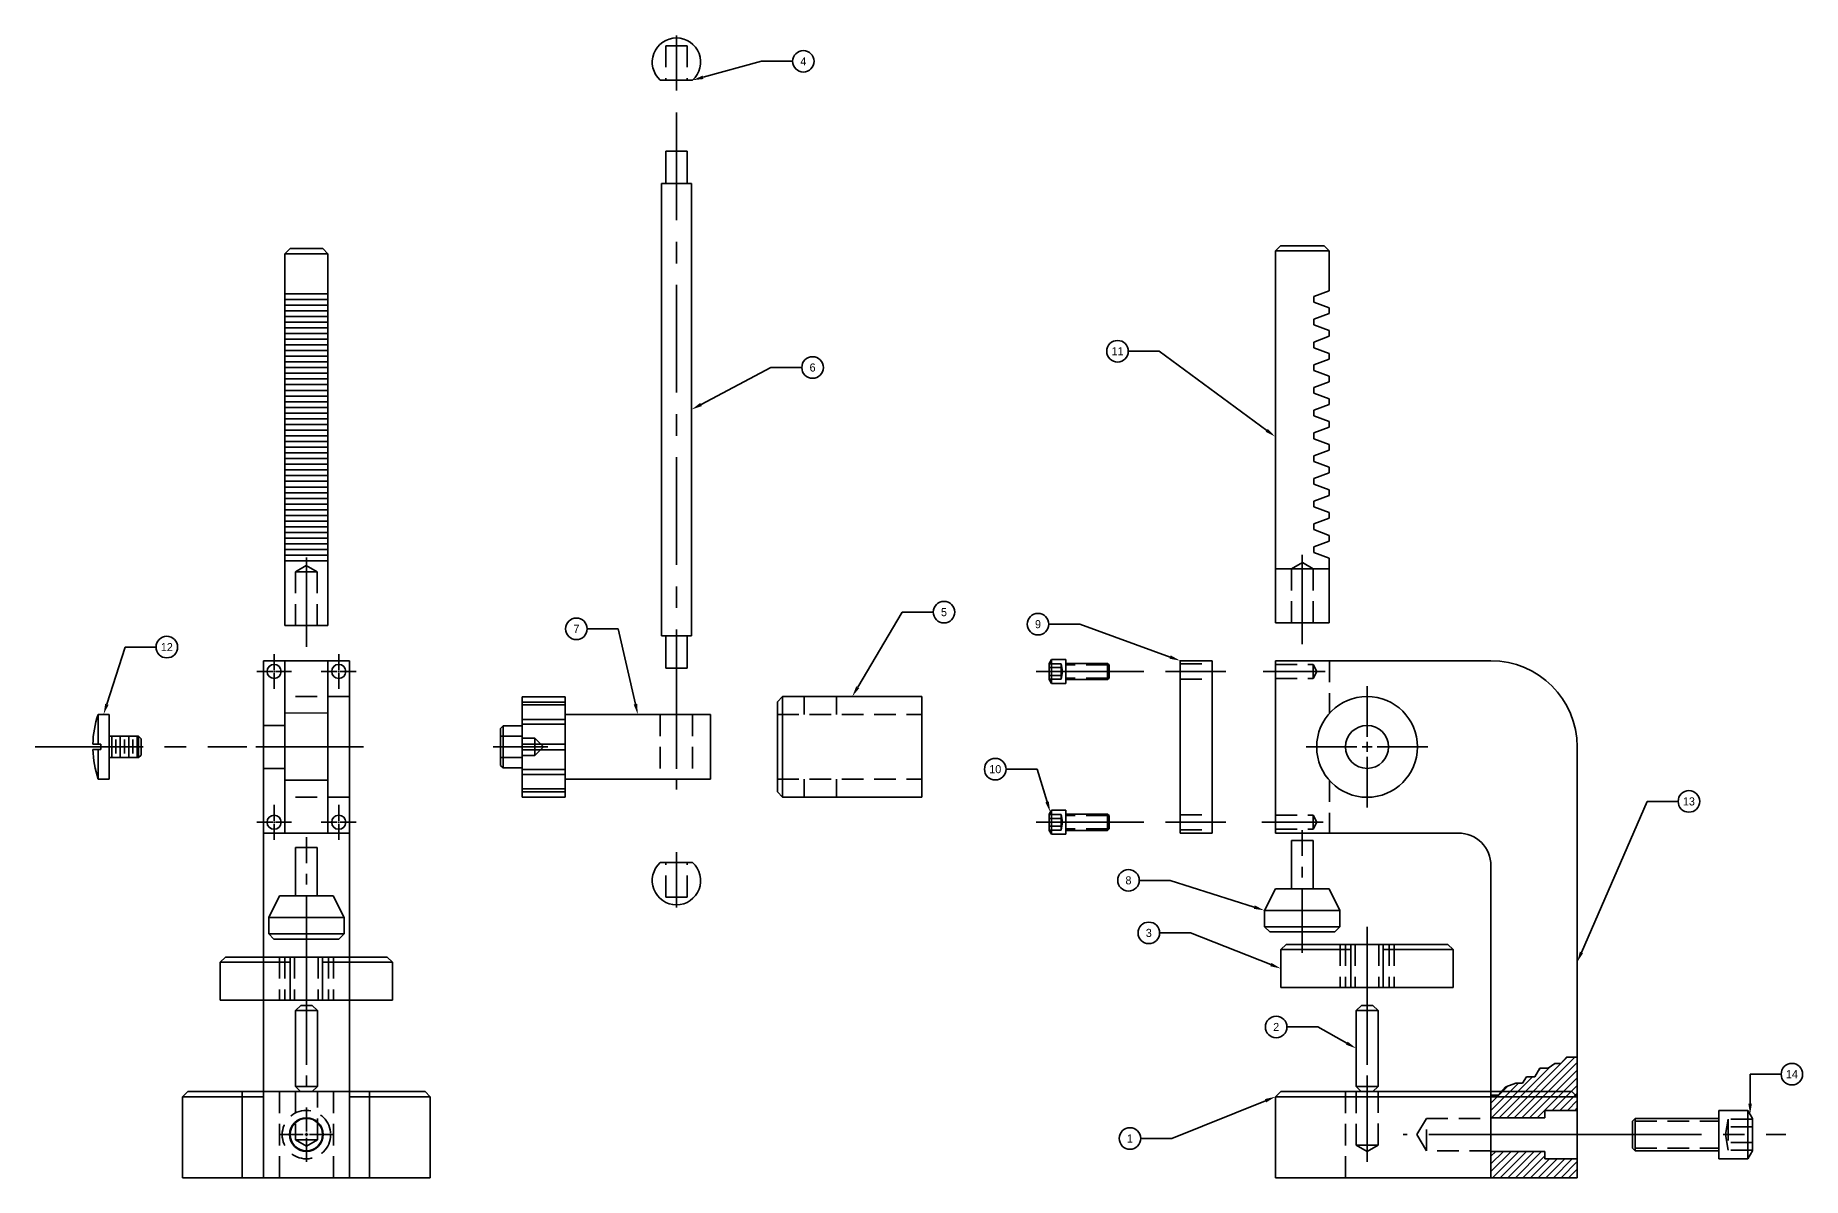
# Model space of a CAD drawing. Header units: inches. Extents: x 0.8 to 21.3, y 4.9 to 18.1.
import ezdxf
from ezdxf import colors
from ezdxf.entities.mleader import LeaderData, LeaderLine
from ezdxf.enums import TextEntityAlignment as Align
from ezdxf.math import Vec2, Vec3

# ---------------------------------------------------------------- set-up
doc = ezdxf.new("R2010")
doc.units = ezdxf.units.IN
doc.header["$MEASUREMENT"] = 0
for name, pattern in [('CENTER', [2, 1.25, -0.25, 0.25, -0.25]), ('CENTER2', [1.125, 0.75, -0.125, 0.125, -0.125]), ('HIDDEN', [0.375, 0.25, -0.125])]:
    doc.linetypes.add(name, pattern=pattern)
for name, color, linetype in [('CENTER LINE', 1, 'CENTER'), ('Construction', 7, 'Continuous'), ('HID', 3, 'HIDDEN'), ('HIDDEN 1', 4, 'Continuous'), ('HIDDEN LINE', 4, 'HIDDEN'), ('HIDEEN', 4, 'HIDDEN'), ('Object', 2, 'Continuous'), ('Section', 7, 'Continuous'), ('Tittle Lettering', 3, 'Continuous')]:
    doc.layers.add(name, color=color, linetype=linetype)

# ---------------------------------------------------------------- blocks, each defined once
blk = doc.blocks.new('*U4')
at = {"layer": 'CENTER LINE', "color": 0, "linetype": 'CENTER2', "transparency": 16777216}
for p, q in [((0, 0.0375), (0, 0.3075)), ((-0.3075, 0), (-0.0375, 0)), ((0.0375, 0), (0.3075, 0)), ((0, -0.3075), (0, -0.0375))]:
    blk.add_line(p, q, dxfattribs=at)
at = {"layer": 'CENTER LINE', "color": 0, "linetype": 'Continuous', "transparency": 16777216}
for p, q in [((-0.01875, 0), (0.01875, 0)), ((0, -0.01875), (0, 0.01875))]:
    blk.add_line(p, q, dxfattribs=at)
blk = doc.blocks.new('A$C25c565c3')
at = {"layer": 'HIDDEN LINE'}
for p, q in [((-1.75, 1), (-1.75, 0)), ((-1.565, 1), (-1.565, 0.438)), ((-1.31, 0.438), (-1.31, 1)), ((-1.125, 1), (-1.125, 0)), ((-1.565, 0.438), (-1.31, 0.438)), ((-1.565, 0.438), (-1.438, 0.364)), ((-1.31, 0.438), (-1.438, 0.364))]:
    blk.add_line(p, q, dxfattribs=at)
at = {"layer": 'Object'}
for p, q in [((-2.875, 0.94), (-2.816, 1)), ((-2.875, 0.94), (-1.937, 0.94)), ((-2.875, 0), (-2.875, 0.94)), ((-2.816, 1), (-0.06, 1)), ((-2.185, 1), (-2.185, 0)), ((-1.937, 1), (-1.937, 0)), ((-0.938, 1), (-0.938, 0)), ((-0.938, 0.94), (0, 0.94)), ((-0.706, 1), (-0.706, 0)), ((0, 0.94), (-0.06, 1)), ((0, 0.94), (0, 0)), ((0, 0), (-2.875, 0))]:
    blk.add_line(p, q, dxfattribs=at)
blk.add_circle((-1.438, 0.5), 0.188, dxfattribs=at)
at = {"layer": 'CENTER LINE', "linetype": 'CENTER2'}
blk.add_blockref('*U4', (-1.438, 0.5), dxfattribs=at)
blk = doc.blocks.new('*U6')
at = {"layer": 'CENTER LINE', "color": 0, "linetype": 'CENTER2', "transparency": 16777216}
for p, q in [((0, 0.117), (0, 0.705)), ((-0.705, 0), (-0.117, 0)), ((0.117, 0), (0.705, 0)), ((0, -0.705), (0, -0.117))]:
    blk.add_line(p, q, dxfattribs=at)
at = {"layer": 'CENTER LINE', "color": 0, "linetype": 'Continuous', "transparency": 16777216}
for p, q in [((-0.0585, 0), (0.0585, 0)), ((0, -0.0585), (0, 0.0585))]:
    blk.add_line(p, q, dxfattribs=at)
blk = doc.blocks.new('*U7')
at = {"layer": 'CENTER LINE', "color": 0, "linetype": 'CENTER2', "transparency": 16777216}
blk.add_line((0.88, 0), (-0.432, 0), dxfattribs=at)
blk = doc.blocks.new('A$C9672c306')
at = {"layer": 'Object'}
h = blk.add_hatch(dxfattribs=at)
h.set_pattern_fill('ANSI31', color=256, scale=0.5)
h.set_pattern_definition([(45, (-16.93509, -14.46734), (-0.04419417, 0.04419417), [])])
h.paths.add_polyline_path([(-0.635, 1.098), (-0.712, 1.098), (-0.829, 1.054), (-0.914, 0.959), (-1, 0.959), (-1, 0.695), (-0.375, 0.695), (-0.375, 0.781), (0, 0.781), (0, 1.398), (-0.122, 1.398), (-0.19, 1.327), (-0.261, 1.327), (-0.337, 1.27), (-0.433, 1.27), (-0.493, 1.172), (-0.586, 1.172)])
h.paths.add_polyline_path([(-1, 0.305), (-1, 0), (0, 0), (0, 0.219), (-0.375, 0.219), (-0.375, 0.305)])
at = {"layer": 'CENTER LINE'}
for p, q in [((-2.923, 5.875), (-3.645, 5.875)), ((-2.948, 4.125), (-3.66, 4.125))]:
    blk.add_line(p, q, dxfattribs=at)
at = {"layer": 'HIDEEN'}
for p, q in [((-3.5, 5.957), (-3.062, 5.957)), ((-3.062, 5.793), (-3.062, 5.957)), ((-3.062, 5.957), (-3.023, 5.875)), ((-2.875, 6), (-2.875, 5.389)), ((-3.5, 5.793), (-3.062, 5.793)), ((-3.062, 5.793), (-3.023, 5.875)), ((-2.875, 4.611), (-2.875, 4)), ((-3.5, 4.207), (-3.062, 4.207)), ((-3.062, 4.043), (-3.062, 4.207)), ((-3.062, 4.207), (-3.023, 4.125)), ((-3.062, 4.043), (-3.023, 4.125)), ((-3.5, 4.043), (-3.062, 4.043))]:
    blk.add_line(p, q, dxfattribs=at)
at = {"layer": 'Object'}
for p, q in [((-3.5, 6), (-1, 6)), ((-3.5, 4), (-3.5, 6)), ((0, 5), (0, 0)), ((-3.5, 4), (-1.38, 4)), ((-1, 3.62), (-1, 0)), ((-0.493, 1.172), (-0.433, 1.27)), ((-0.433, 1.27), (-0.337, 1.27)), ((-0.337, 1.27), (-0.261, 1.327)), ((-0.261, 1.327), (-0.19, 1.327)), ((-0.19, 1.327), (-0.122, 1.398)), ((-0.122, 1.398), (0, 1.398)), ((-0.914, 0.959), (-0.829, 1.054)), ((-0.829, 1.054), (-0.712, 1.098)), ((-0.712, 1.098), (-0.635, 1.098)), ((-0.635, 1.098), (-0.586, 1.172)), ((-0.586, 1.172), (-0.493, 1.172)), ((-1, 0.959), (-0.914, 0.959)), ((-0.375, 0.695), (-1, 0.695)), ((0, 0.781), (-0.375, 0.781)), ((-0.375, 0.781), (-0.375, 0.695)), ((-0.375, 0.305), (-1, 0.305)), ((-0.375, 0.305), (-0.375, 0.219)), ((0, 0.219), (-0.375, 0.219)), ((0, 0), (-1, 0))]:
    blk.add_line(p, q, dxfattribs=at)
for radius in [0.585, 0.25]:
    blk.add_circle((-2.438, 5), radius, dxfattribs=at)
for centre, radius in [((-1, 5), 1), ((-1.38, 3.62), 0.38)]:
    blk.add_arc(centre, radius, 0, 90, dxfattribs=at)
at = {"layer": 'CENTER LINE', "linetype": 'CENTER2'}
for name, p in [('*U6', (-2.438, 5)), ('*U7', (-0.688, 0.5))]:
    blk.add_blockref(name, p, dxfattribs=at)
blk = doc.blocks.new('*U9')
at = {"layer": 'CENTER LINE', "color": 0, "linetype": 'CENTER2', "transparency": 16777216}
for p, q in [((-0.202, 0), (-0.0164, 0)), ((0, 0.0164), (0, 0.202)), ((0.0164, 0), (0.202, 0)), ((0, -0.202), (0, -0.0164))]:
    blk.add_line(p, q, dxfattribs=at)
at = {"layer": 'CENTER LINE', "color": 0, "linetype": 'Continuous', "transparency": 16777216}
for p, q in [((-0.0082, 0), (0.0082, 0)), ((0, -0.0082), (0, 0.0082))]:
    blk.add_line(p, q, dxfattribs=at)
blk = doc.blocks.new('*U10')
at = {"layer": 'CENTER LINE', "color": 0, "linetype": 'CENTER2', "transparency": 16777216}
for p, q in [((-0.202, 0), (-0.0164, 0)), ((0, 0.0164), (0, 0.202)), ((0.0164, 0), (0.202, 0)), ((0, -0.202), (0, -0.0164))]:
    blk.add_line(p, q, dxfattribs=at)
at = {"layer": 'CENTER LINE', "color": 0, "linetype": 'Continuous', "transparency": 16777216}
for p, q in [((-0.0082, 0), (0.0082, 0)), ((0, -0.0082), (0, 0.0082))]:
    blk.add_line(p, q, dxfattribs=at)
blk = doc.blocks.new('*U11')
at = {"layer": 'CENTER LINE', "color": 0, "linetype": 'CENTER2', "transparency": 16777216}
for p, q in [((-0.202, 0), (-0.0164, 0)), ((0, 0.0164), (0, 0.202)), ((0.0164, 0), (0.202, 0)), ((0, -0.202), (0, -0.0164))]:
    blk.add_line(p, q, dxfattribs=at)
at = {"layer": 'CENTER LINE', "color": 0, "linetype": 'Continuous', "transparency": 16777216}
for p, q in [((-0.0082, 0), (0.0082, 0)), ((0, -0.0082), (0, 0.0082))]:
    blk.add_line(p, q, dxfattribs=at)
blk = doc.blocks.new('*U12')
at = {"layer": 'CENTER LINE', "color": 0, "linetype": 'CENTER2', "transparency": 16777216}
for p, q in [((-0.202, 0), (-0.0164, 0)), ((0, 0.0164), (0, 0.202)), ((0.0164, 0), (0.202, 0)), ((0, -0.202), (0, -0.0164))]:
    blk.add_line(p, q, dxfattribs=at)
at = {"layer": 'CENTER LINE', "color": 0, "linetype": 'Continuous', "transparency": 16777216}
for p, q in [((-0.0082, 0), (0.0082, 0)), ((0, -0.0082), (0, 0.0082))]:
    blk.add_line(p, q, dxfattribs=at)
blk = doc.blocks.new('*U13')
at = {"layer": 'CENTER LINE', "color": 0, "linetype": 'CENTER2', "transparency": 16777216}
for p, q in [((0, 0.039), (0, 0.315)), ((-0.315, 0), (-0.039, 0)), ((0.039, 0), (0.315, 0)), ((0, -0.315), (0, -0.039))]:
    blk.add_line(p, q, dxfattribs=at)
at = {"layer": 'CENTER LINE', "color": 0, "linetype": 'Continuous', "transparency": 16777216}
for p, q in [((-0.0195, 0), (0.0195, 0)), ((0, -0.0195), (0, 0.0195))]:
    blk.add_line(p, q, dxfattribs=at)
blk = doc.blocks.new('A$Ceb43a265')
at = {"layer": 'CENTER LINE'}
blk.add_line((0.164, 5), (-1.192, 5), dxfattribs=at)
at = {"layer": 'HIDEEN'}
for p, q in [((0, 5.585), (-0.75, 5.585)), ((-0.75, 5.585), (-0.75, 4.415)), ((-0.75, 5.25), (-1, 5.25)), ((-0.75, 4.75), (-1, 4.75)), ((0, 4.415), (-0.75, 4.415))]:
    blk.add_line(p, q, dxfattribs=at)
blk.add_circle((-0.5, 0.5), 0.281, dxfattribs=at)
at = {"layer": 'Object'}
for p, q in [((-1, 6), (0, 6)), ((-1, 6), (-1, 0)), ((-0.75, 6), (-0.75, 4)), ((-0.25, 6), (-0.25, 4)), ((0, 6), (0, 0)), ((-0.25, 5.392), (-0.75, 5.397)), ((-0.25, 4.612), (-0.75, 4.614)), ((-0.25, 4), (-1, 4)), ((0, 4), (-0.25, 4)), ((0, 0), (-1, 0))]:
    blk.add_line(p, q, dxfattribs=at)
for centre, radius in [((-0.875, 5.875), 0.082), ((-0.125, 5.875), 0.082), ((-0.875, 4.125), 0.082), ((-0.125, 4.125), 0.082), ((-0.5, 0.5), 0.195)]:
    blk.add_circle(centre, radius, dxfattribs=at)
at = {"layer": 'CENTER LINE', "linetype": 'CENTER2'}
for name, p in [('*U9', (-0.875, 5.875)), ('*U10', (-0.125, 5.875)), ('*U12', (-0.875, 4.125)), ('*U11', (-0.125, 4.125)), ('*U13', (-0.5, 0.5))]:
    blk.add_blockref(name, p, dxfattribs=at)
blk = doc.blocks.new('A$Cad23d1a9')
at = {"layer": 'CENTER LINE'}
for p, q in [((-0.528, 1.836), (0.157, 1.836)), ((-0.528, 0.086), (0.157, 0.086))]:
    blk.add_line(p, q, dxfattribs=at)
at = {"layer": 'HIDEEN'}
for p, q in [((-0.37, 1.924), (0, 1.924)), ((-0.37, 1.748), (0, 1.748)), ((-0.37, 0.172), (0, 0.172)), ((-0.37, 0), (0, 0))]:
    blk.add_line(p, q, dxfattribs=at)
at = {"layer": 'Object'}
for p, q in [((-0.37, 1.961), (0, 1.961)), ((-0.37, -0.039), (-0.37, 1.961)), ((0, 1.961), (0, -0.039)), ((0, -0.039), (-0.37, -0.039))]:
    blk.add_line(p, q, dxfattribs=at)
blk = doc.blocks.new('_TagCircle')
at = {"color": 0, "linetype": 'ByBlock', "lineweight": -2, "transparency": 16777216}
blk.add_circle((0, 0), 0.125, dxfattribs=at)
at = {"layer": 'Construction', "color": 0, "transparency": 16777216}
blk.add_attdef('TAGNUMBER', text='', height=0.09375, dxfattribs=at).set_placement((0, -0.046875), align=Align.CENTER)
blk = doc.blocks.new('A$C5903c70e')
at = {"layer": 'CENTER LINE'}
for p, q in [((-2.438, 0.185), (-2.438, 1.105)), ((-0.471, 0.5), (-2.018, 0.5))]:
    blk.add_line(p, q, dxfattribs=at)
at = {"layer": 'HIDDEN LINE'}
for p, q in [((-2.688, 0), (-2.688, 1)), ((-2.565, 1), (-2.565, 0.378)), ((-2.31, 0.378), (-2.31, 1)), ((-1.75, 0.685), (-1.859, 0.5)), ((-1.75, 0.31), (-1.75, 0.685)), ((-1.75, 0.685), (-1, 0.685)), ((-1.75, 0.31), (-1.859, 0.5)), ((-2.565, 0.378), (-2.31, 0.378)), ((-2.565, 0.378), (-2.438, 0.304)), ((-2.31, 0.378), (-2.438, 0.304)), ((-1, 0.31), (-1.75, 0.31))]:
    blk.add_line(p, q, dxfattribs=at)
at = {"layer": 'Object'}
for p, q in [((-3.5, 0.94), (-3.44, 1)), ((-3.5, 0), (-3.5, 0.94)), ((-3.5, 0.94), (0, 0.94)), ((-3.44, 1), (-0.061, 1)), ((-1, 0), (-1, 1)), ((0, 0.94), (-0.061, 1)), ((0, 0.94), (0, 0)), ((0, 0), (-3.5, 0))]:
    blk.add_line(p, q, dxfattribs=at)
blk = doc.blocks.new('*U22')
at = {"layer": 'CENTER LINE', "color": 0, "linetype": 'CENTER2', "transparency": 16777216}
blk.add_line((-0.56, 0), (0.56, 0), dxfattribs=at)
blk = doc.blocks.new('A$C1279e384')
at = {"layer": 'Object'}
for p, q in [((-0.88, 0.127), (-0.94, 0.067)), ((-0.94, -0.066), (-0.94, 0.067)), ((-0.88, 0.127), (0, 0.127)), ((-0.88, -0.127), (-0.88, 0.127)), ((0, 0.127), (0, -0.127)), ((0, 0.127), (0.06, 0.067)), ((0.06, 0.067), (0.06, -0.067)), ((-0.88, -0.127), (-0.94, -0.066)), ((0, -0.127), (-0.88, -0.127)), ((0, -0.127), (0.06, -0.067))]:
    blk.add_line(p, q, dxfattribs=at)
at = {"layer": 'CENTER LINE', "linetype": 'CENTER2'}
blk.add_blockref('*U22', (-0.44, 0), dxfattribs=at)
blk = doc.blocks.new('A$C84be7bd1')
at = {"layer": 'CENTER LINE'}
blk.add_line((0, 0.704), (0, -0.292), dxfattribs=at)
at = {"layer": 'HIDEEN'}
for p, q in [((-0.312, 0.5), (-0.312, 0)), ((-0.25, 0.5), (-0.25, 0)), ((-0.137, 0.5), (-0.137, 0)), ((0.137, 0.5), (0.137, 0)), ((0.257, 0.5), (0.257, 0)), ((0.313, 0.5), (0.313, 0))]:
    blk.add_line(p, q, dxfattribs=at)
at = {"layer": 'Object'}
for p, q in [((-1, 0.44), (-0.939, 0.5)), ((-1, 0), (-1, 0.44)), ((-1, 0.44), (-0.188, 0.44)), ((-0.939, 0.5), (0.939, 0.5)), ((-0.188, 0.5), (-0.188, 0)), ((0.187, 0.5), (0.187, 0)), ((0.187, 0.44), (1, 0.44)), ((1, 0.44), (0.939, 0.5)), ((1, 0.44), (1, 0)), ((1, 0), (-1, 0))]:
    blk.add_line(p, q, dxfattribs=at)
blk = doc.blocks.new('*U25')
at = {"layer": 'CENTER LINE', "color": 0, "linetype": 'CENTER2', "transparency": 16777216}
blk.add_line((-1.024, 0), (0.401, 0), dxfattribs=at)
blk = doc.blocks.new('A$C2de74ea4')
at = {"layer": 'Object'}
for p, q in [((0.06, 0.438), (0, 0.377)), ((0.06, 0.438), (0.25, 0.438)), ((0.06, -0.437), (0.06, 0.438)), ((0.25, 0.438), (0.25, -0.437)), ((0.25, 0.438), (0.5, 0.312)), ((0, -0.377), (0, 0.377)), ((0.5, 0.312), (0.5, -0.312)), ((0.5, 0.125), (1.062, 0.125)), ((1.062, 0.125), (1.062, -0.125)), ((0.5, -0.125), (1.062, -0.125)), ((0.06, -0.437), (0, -0.377)), ((0.25, -0.437), (0.5, -0.312)), ((0.25, -0.437), (0.06, -0.437))]:
    blk.add_line(p, q, dxfattribs=at)
at = {"layer": 'CENTER LINE', "linetype": 'CENTER2'}
blk.add_blockref('*U25', (0.781, 0), dxfattribs=at)
blk = doc.blocks.new('A$C7f7c5d57')
at = {"layer": 'CENTER LINE'}
blk.add_line((-0.248, 0.312), (0.789, 0.312), dxfattribs=at)
at = {"layer": 'HIDEEN'}
for p, q in [((0, 0.437), (0.625, 0.437)), ((0.625, 0.437), (0.625, 0.187)), ((0.625, 0.437), (0.697, 0.313)), ((0.625, 0.187), (0.697, 0.313)), ((0, 0.187), (0.625, 0.187))]:
    blk.add_line(p, q, dxfattribs=at)
at = {"layer": 'Object'}
for p, q in [((0, 0.625), (0, 0)), ((0.75, 0.625), (0, 0.625)), ((0.625, 0.625), (0.625, 0)), ((0.75, 0.625), (0.816, 0.446)), ((0.882, 0.446), (0.948, 0.625)), ((1.014, 0.625), (0.948, 0.625)), ((0.948, 0.625), (1.014, 0.625)), ((1.014, 0.625), (1.08, 0.446)), ((1.146, 0.446), (1.212, 0.625)), ((1.278, 0.625), (1.212, 0.625)), ((1.212, 0.625), (1.278, 0.625)), ((1.278, 0.625), (1.344, 0.446)), ((1.41, 0.446), (1.476, 0.625)), ((1.542, 0.625), (1.476, 0.625)), ((1.476, 0.625), (1.542, 0.625)), ((1.542, 0.625), (1.608, 0.446)), ((1.674, 0.446), (1.74, 0.625)), ((1.806, 0.625), (1.74, 0.625)), ((1.74, 0.625), (1.806, 0.625)), ((1.806, 0.625), (1.872, 0.446)), ((1.938, 0.446), (2.004, 0.625)), ((2.07, 0.625), (2.004, 0.625)), ((2.004, 0.625), (2.07, 0.625)), ((2.07, 0.625), (2.136, 0.446)), ((2.202, 0.446), (2.268, 0.625)), ((2.334, 0.625), (2.268, 0.625)), ((2.268, 0.625), (2.334, 0.625)), ((2.334, 0.625), (2.4, 0.446)), ((2.466, 0.446), (2.532, 0.625)), ((2.598, 0.625), (2.532, 0.625)), ((2.532, 0.625), (2.598, 0.625)), ((2.598, 0.625), (2.664, 0.446)), ((2.73, 0.446), (2.796, 0.625)), ((2.862, 0.625), (2.796, 0.625)), ((2.796, 0.625), (2.862, 0.625)), ((2.862, 0.625), (2.928, 0.446)), ((2.994, 0.446), (3.06, 0.625)), ((3.126, 0.625), (3.06, 0.625)), ((3.06, 0.625), (3.126, 0.625)), ((3.126, 0.625), (3.192, 0.446)), ((3.258, 0.446), (3.324, 0.625)), ((3.39, 0.625), (3.324, 0.625)), ((3.324, 0.625), (3.39, 0.625)), ((3.39, 0.625), (3.456, 0.446)), ((3.522, 0.446), (3.588, 0.625)), ((3.654, 0.625), (3.588, 0.625)), ((3.588, 0.625), (3.654, 0.625)), ((3.654, 0.625), (3.72, 0.446)), ((3.786, 0.446), (3.852, 0.625)), ((4.315, 0.625), (3.852, 0.625)), ((4.315, 0), (4.315, 0.625)), ((4.315, 0.625), (4.375, 0.565)), ((0.882, 0.446), (0.816, 0.446)), ((0.816, 0.446), (0.882, 0.446)), ((1.146, 0.446), (1.08, 0.446)), ((1.08, 0.446), (1.146, 0.446)), ((1.41, 0.446), (1.344, 0.446)), ((1.344, 0.446), (1.41, 0.446)), ((1.674, 0.446), (1.608, 0.446)), ((1.608, 0.446), (1.674, 0.446)), ((1.938, 0.446), (1.872, 0.446)), ((1.872, 0.446), (1.938, 0.446)), ((2.202, 0.446), (2.136, 0.446)), ((2.136, 0.446), (2.202, 0.446)), ((2.466, 0.446), (2.4, 0.446)), ((2.4, 0.446), (2.466, 0.446)), ((2.73, 0.446), (2.664, 0.446)), ((2.664, 0.446), (2.73, 0.446)), ((2.994, 0.446), (2.928, 0.446)), ((2.928, 0.446), (2.994, 0.446)), ((3.258, 0.446), (3.192, 0.446)), ((3.192, 0.446), (3.258, 0.446)), ((3.522, 0.446), (3.456, 0.446)), ((3.456, 0.446), (3.522, 0.446)), ((3.786, 0.446), (3.72, 0.446)), ((3.72, 0.446), (3.786, 0.446)), ((4.375, 0.061), (4.375, 0.565)), ((0, 0), (4.315, 0)), ((4.315, 0), (4.375, 0.061))]:
    blk.add_line(p, q, dxfattribs=at)
blk = doc.blocks.new('A$C649d657f')
for p, q in [((0, 0.078), (0.016, 0.094)), ((0, 0.078), (0, -0.078)), ((0.016, 0.094), (0.5, 0.094)), ((0.016, 0.094), (0.016, -0.094)), ((0.5, 0.14), (0.669, 0.14)), ((0.5, 0.14), (0.5, -0.141)), ((0.669, 0.14), (0.669, -0.141)), ((0.669, 0.14), (0.695, 0.094)), ((0.695, 0.094), (0.695, -0.094)), ((0, -0.078), (0.016, -0.094)), ((0.016, -0.094), (0.5, -0.094)), ((0.5, -0.141), (0.669, -0.141)), ((0.669, -0.141), (0.695, -0.094))]:
    blk.add_line(p, q)
at = {"layer": 'HID'}
for p, q in [((0.016, 0.078), (0.5, 0.078)), ((0.555, 0.09), (0.539, 0)), ((0.555, -0.09), (0.539, 0)), ((0.555, 0.09), (0.555, -0.09)), ((0.695, 0.09), (0.555, 0.09)), ((0.695, 0.045), (0.555, 0.045)), ((0.016, -0.078), (0.5, -0.078)), ((0.695, -0.045), (0.555, -0.045)), ((0.695, -0.09), (0.555, -0.09))]:
    blk.add_line(p, q, dxfattribs=at)
blk = doc.blocks.new('A$Ca6b9f7cb')
for p, q in [((1, 0.281), (1, -0.281)), ((1, 0.281), (1.337, 0.281)), ((1.337, 0.281), (1.337, -0.281)), ((1.337, 0.281), (1.391, 0.188)), ((0, 0.156), (0.031, 0.188)), ((0, 0.156), (0, -0.156)), ((0.031, 0.188), (1, 0.188)), ((0.031, 0.188), (0.031, -0.188)), ((1.391, 0.188), (1.391, -0.188)), ((0, -0.156), (0.031, -0.188)), ((0.031, -0.188), (1, -0.188)), ((1.337, -0.281), (1.391, -0.188)), ((1, -0.281), (1.337, -0.281))]:
    blk.add_line(p, q)
at = {"layer": 'HID'}
for p, q in [((0.031, 0.156), (1, 0.156)), ((1.11, 0.18), (1.078, 0)), ((1.11, -0.18), (1.078, 0)), ((1.11, 0.18), (1.11, -0.18)), ((1.391, 0.18), (1.11, 0.18)), ((1.391, 0.09), (1.11, 0.09)), ((0.031, -0.156), (1, -0.156)), ((1.391, -0.09), (1.11, -0.09)), ((1.391, -0.18), (1.11, -0.18))]:
    blk.add_line(p, q, dxfattribs=at)
blk = doc.blocks.new('A$C9396c192')
at = {"layer": 'CENTER LINE'}
blk.add_line((-0.248, 0), (0.789, 0), dxfattribs=at)
at = {"layer": 'HIDDEN 1'}
for p, q in [((0.75, 0.25), (0.75, -0.25)), ((0.816, 0.25), (0.816, -0.25)), ((0.882, 0.25), (0.882, -0.25)), ((0.948, 0.25), (0.948, -0.25)), ((1.014, 0.25), (1.014, -0.25)), ((1.08, 0.25), (1.08, -0.25)), ((1.146, 0.25), (1.146, -0.25)), ((1.212, 0.25), (1.212, -0.25)), ((1.278, 0.25), (1.278, -0.25)), ((1.344, 0.25), (1.344, -0.25)), ((1.41, 0.25), (1.41, -0.25)), ((1.476, 0.25), (1.476, -0.25)), ((1.542, 0.25), (1.542, -0.25)), ((1.608, 0.25), (1.608, -0.25)), ((1.674, 0.25), (1.674, -0.25)), ((1.74, 0.25), (1.74, -0.25)), ((1.806, 0.25), (1.806, -0.25)), ((1.872, 0.25), (1.872, -0.25)), ((1.938, 0.25), (1.938, -0.25)), ((2.004, 0.25), (2.004, -0.25)), ((2.07, 0.25), (2.07, -0.25)), ((2.136, 0.25), (2.136, -0.25)), ((2.202, 0.25), (2.202, -0.25)), ((2.268, 0.25), (2.268, -0.25)), ((2.334, 0.25), (2.334, -0.25)), ((2.4, 0.25), (2.4, -0.25)), ((2.466, 0.25), (2.466, -0.25)), ((2.532, 0.25), (2.532, -0.25)), ((2.598, 0.25), (2.598, -0.25)), ((2.664, 0.25), (2.664, -0.25)), ((2.73, 0.25), (2.73, -0.25)), ((2.796, 0.25), (2.796, -0.25)), ((2.862, 0.25), (2.862, -0.25)), ((2.928, 0.25), (2.928, -0.25)), ((2.994, 0.25), (2.994, -0.25)), ((3.06, 0.25), (3.06, -0.25)), ((3.126, 0.25), (3.126, -0.25)), ((3.192, 0.25), (3.192, -0.25)), ((3.258, 0.25), (3.258, -0.25)), ((3.324, 0.25), (3.324, -0.25)), ((3.39, 0.25), (3.39, -0.25)), ((3.456, 0.25), (3.456, -0.25)), ((3.522, 0.25), (3.522, -0.25)), ((3.588, 0.25), (3.588, -0.25)), ((3.654, 0.25), (3.654, -0.25)), ((3.72, 0.25), (3.72, -0.25)), ((3.786, 0.25), (3.786, -0.25)), ((3.852, 0.25), (3.852, -0.25))]:
    blk.add_line(p, q, dxfattribs=at)
at = {"layer": 'HIDEEN'}
for p, q in [((0, 0.125), (0.625, 0.125)), ((0.625, 0.125), (0.625, -0.125)), ((0.625, 0.125), (0.697, 0.001)), ((0.625, -0.125), (0.697, 0.001)), ((0, -0.125), (0.625, -0.125))]:
    blk.add_line(p, q, dxfattribs=at)
at = {"layer": 'Object'}
for p, q in [((0, 0.25), (4.315, 0.25)), ((0, -0.25), (0, 0.25)), ((4.315, 0.25), (4.375, 0.19)), ((4.315, 0.25), (4.315, -0.25)), ((4.375, 0.19), (4.375, -0.189)), ((4.315, -0.25), (4.375, -0.189)), ((4.315, -0.25), (0, -0.25))]:
    blk.add_line(p, q, dxfattribs=at)
blk = doc.blocks.new('A$C0e7ed6ae')
at = {"layer": 'HIDEEN'}
for p, q in [((0.313, 0.375), (0.313, 0.584)), ((0.688, 0.375), (0.688, 0.584)), ((0, 0.375), (1.678, 0.375)), ((0, -0.375), (1.678, -0.375)), ((0.313, -0.583), (0.313, -0.375)), ((0.688, -0.583), (0.688, -0.375))]:
    blk.add_line(p, q, dxfattribs=at)
at = {"layer": 'Object'}
for p, q in [((0.06, 0.584), (0, 0.523)), ((0, -0.523), (0, 0.523)), ((0.06, 0.584), (1.678, 0.584)), ((0.06, -0.583), (0.06, 0.584)), ((1.678, 0.584), (1.678, -0.583)), ((0.06, -0.583), (0, -0.523)), ((1.678, -0.583), (0.06, -0.583))]:
    blk.add_line(p, q, dxfattribs=at)
blk = doc.blocks.new('*U32')
at = {"layer": 'CENTER LINE', "color": 0, "linetype": 'CENTER2', "transparency": 16777216}
blk.add_line((0, -0.494), (0, 0.494), dxfattribs=at)
blk = doc.blocks.new('A$C8cbc133c')
at = {"layer": 'CENTER LINE'}
blk.add_line((2.522, 0), (1.888, 0), dxfattribs=at)
at = {"layer": 'HIDEEN'}
for p, q in [((0.207, -0.374), (0.207, 0.374)), ((0.582, -0.374), (0.582, 0.374)), ((2.037, 0.1), (1.938, 0)), ((2.187, 0.1), (2.037, 0.1)), ((2.037, -0.1), (2.037, 0.1)), ((2.437, 0.125), (2.187, 0.125)), ((2.187, 0.125), (2.187, 0.1)), ((2.037, -0.1), (1.938, 0)), ((2.187, -0.1), (2.037, -0.1)), ((2.187, -0.1), (2.187, -0.125)), ((2.437, -0.125), (2.187, -0.125))]:
    blk.add_line(p, q, dxfattribs=at)
at = {"layer": 'Object'}
for p, q in [((1.687, 0.582), (2.187, 0.582)), ((1.687, 0.582), (1.687, -0.582)), ((1.687, 0.52), (2.187, 0.52)), ((1.687, 0.487), (2.187, 0.487)), ((2.187, 0.582), (2.187, -0.582)), ((0, -0.374), (0, 0.374)), ((1.687, 0.374), (0, 0.374)), ((1.687, 0.319), (2.187, 0.319)), ((1.687, 0.262), (2.187, 0.262)), ((2.407, 0.245), (2.187, 0.245)), ((2.407, 0.245), (2.407, 0.125)), ((2.407, 0.245), (2.437, 0.215)), ((2.437, 0.215), (2.437, 0.125)), ((1.687, 0.125), (1.687, -0.125)), ((1.687, 0.033), (2.187, 0.033)), ((2.437, 0), (2.187, 0)), ((2.407, 0.125), (2.407, -0.125)), ((2.437, 0.125), (2.437, -0.125)), ((1.687, -0.033), (2.187, -0.033)), ((2.407, -0.125), (2.407, -0.245)), ((2.437, -0.215), (2.437, -0.125)), ((1.687, -0.374), (0, -0.374)), ((1.687, -0.262), (2.187, -0.262)), ((1.687, -0.319), (2.187, -0.319)), ((2.407, -0.245), (2.187, -0.245)), ((2.407, -0.245), (2.437, -0.215)), ((1.687, -0.487), (2.187, -0.487)), ((1.687, -0.52), (2.187, -0.52)), ((2.187, -0.582), (1.687, -0.582))]:
    blk.add_line(p, q, dxfattribs=at)
at = {"layer": 'CENTER LINE', "linetype": 'CENTER2'}
blk.add_blockref('*U32', (0.395, 0), dxfattribs=at)
blk = doc.blocks.new('A$C4eab49cf')
at = {"layer": 'CENTER LINE'}
blk.add_line((-0.447, 0), (6.431, 0), dxfattribs=at)
at = {"layer": 'Object'}
for p, q in [((0, -0.124), (0, 0.124)), ((0, 0.124), (0.375, 0.124)), ((0.375, 0.175), (5.625, 0.175)), ((0.375, -0.175), (0.375, 0.175)), ((5.625, 0.175), (5.625, -0.175)), ((5.625, 0.124), (6, 0.124)), ((6, 0.124), (6, -0.124)), ((0, -0.124), (0.375, -0.124)), ((5.625, -0.175), (0.375, -0.175)), ((5.625, -0.124), (6, -0.124))]:
    blk.add_line(p, q, dxfattribs=at)
blk = doc.blocks.new('*U35')
at = {"layer": 'CENTER LINE', "color": 0, "linetype": 'CENTER2', "transparency": 16777216}
blk.add_line((0, 0.32), (0, -0.32), dxfattribs=at)
blk = doc.blocks.new('A$C2a03595d')
at = {"layer": 'HIDEEN'}
for p, q in [((-0.124, 0.4), (-0.124, 0)), ((-0.124, 0.4), (0.124, 0.4)), ((0.124, 0.4), (0.124, 0))]:
    blk.add_line(p, q, dxfattribs=at)
at = {"layer": 'Object'}
for p, q in [((0, 0.49), (0, 0)), ((-0.187, 0), (0.188, 0))]:
    blk.add_line(p, q, dxfattribs=at)
blk.add_arc((0, 0.209), 0.281, 311.8559, 228.1441, dxfattribs=at)
at = {"layer": 'CENTER LINE', "linetype": 'CENTER2'}
blk.add_blockref('*U35', (0, 0.2), dxfattribs=at)
blk = doc.blocks.new('A$C00084ed8')
at = {"layer": 'Object'}
for p, q in [((-0.5, 0.031), (-0.5, 0.375)), ((-0.5, 0.375), (-0.374, 0.375)), ((-0.374, -0.375), (-0.374, 0.375)), ((-0.468, 0.031), (-0.562, 0.031)), ((-0.468, -0.031), (-0.468, 0.031)), ((-0.374, 0.125), (-0.03, 0.125)), ((-0.374, 0), (0, 0)), ((-0.342, 0.125), (-0.342, -0.125)), ((-0.293, 0.084), (-0.293, -0.078)), ((-0.244, 0.125), (-0.244, -0.125)), ((-0.194, 0.084), (-0.194, -0.078)), ((-0.145, 0.125), (-0.145, -0.125)), ((-0.096, 0.084), (-0.096, -0.078)), ((-0.047, 0.125), (-0.047, -0.125)), ((-0.03, 0.125), (-0.03, -0.125)), ((-0.03, 0.125), (0, 0.095)), ((0, 0.095), (0, -0.095)), ((-0.468, -0.031), (-0.562, -0.031)), ((-0.5, -0.375), (-0.5, -0.031)), ((-0.374, -0.125), (-0.03, -0.125)), ((-0.03, -0.125), (0, -0.095)), ((-0.374, -0.375), (-0.5, -0.375))]:
    blk.add_line(p, q, dxfattribs=at)
for centre, radius, start, end in [((0.603, 0), 1.165, 161.224, 178.4753), ((0.623, 0.005), 1.185, 181.7385, 198.6953)]:
    blk.add_arc(centre, radius, start, end, dxfattribs=at)

msp = doc.modelspace()

# ---------------------------------------------------------------- linework, layer by layer
at = {"layer": 'CENTER LINE'}
for p, q in [((12.379, 10.725), (13.891, 10.725)), ((0.763, 9.85), (3.217, 9.85)), ((12.379, 8.975), (13.891, 8.975)), ((18.849, 5.35), (21.079, 5.35))]:
    msp.add_line(p, q, dxfattribs=at)

# ---------------------------------------------------------------- block references
for name, p in [('A$Ceb43a265', (4.409, 4.85)), ('A$Cad23d1a9', (14.42, 8.889)), ('A$C9672c306', (18.656, 4.85)), ('A$C25c565c3', (5.347, 4.85))]:
    msp.add_blockref(name, p)
for name, p in [('A$C2a03595d', (8.203, 17.588)), ('A$C0e7ed6ae', (9.374, 9.85)), ('A$C00084ed8', (1.992, 9.85))]:
    msp.add_blockref(name, p, dxfattribs=at)
for name, p, rotation in [('A$C4eab49cf', (8.203, 16.765), 270), ('A$C9396c192', (3.909, 11.258), 90), ('A$C8cbc133c', (8.598, 9.85), 180), ('A$C2a03595d', (8.203, 8.507), 180)]:
    msp.add_blockref(name, p, dxfattribs=dict(at, rotation=rotation))
at = {"layer": 'Object', "rotation": 180}
for p in [(13.223, 10.725), (13.223, 8.975)]:
    msp.add_blockref('A$C649d657f', p, dxfattribs=at)
at = {"layer": 'Object'}
msp.add_blockref('A$Ca6b9f7cb', (19.299, 5.35), dxfattribs=at)
at = {"layer": 'Tittle Lettering', "xscale": -1, "rotation": 270}
msp.add_blockref('A$C7f7c5d57', (15.154, 11.291), dxfattribs=at)
at = {"layer": 'Tittle Lettering'}
for name, p, rotation in [('A$C2de74ea4', (15.466, 7.702), 90), ('A$C2de74ea4', (3.909, 7.62), 90), ('A$C1279e384', (3.909, 5.91), 270), ('A$C1279e384', (16.218, 5.91), 270)]:
    msp.add_blockref(name, p, dxfattribs=dict(at, rotation=rotation))
for name, p in [('A$C84be7bd1', (3.909, 6.91)), ('A$C84be7bd1', (16.218, 7.057)), ('A$C5903c70e', (18.656, 4.85))]:
    msp.add_blockref(name, p, dxfattribs=at)

# ---------------------------------------------------------------- leaders
at = {"layer": 'Construction'}
ml = msp.add_multileader_block('Standard', dxfattribs=at)
ml.set_content('_TagCircle', color=256)
ml.set_attribute('TAGNUMBER', '9', width=0)
ml.set_leader_properties()
ml.build(insert=Vec2(0, 0))
ml.multileader.update_dxf_attribs({"text_right_attachment_type": 6, "dogleg_length": 0.36, "arrow_head_size": 0.125})
ctx = ml.context
ctx.base_point, ctx.char_height, ctx.arrow_head_size, ctx.landing_gap_size, ctx.plane_origin = Vec3(12.274, 11.274), 0.18, 0.125, 0.09, Vec3(14.05, 10.85)
ctx.right_attachment = 6
notes = []
notes.append((ctx, [(0, (1, 1, 0), (12.884, 11.274), (-1, 0), 0.36, [(0, [(14.05, 10.85)], 0, [])])]))
ctx.block.insert = Vec3(12.399, 11.274)
ml = msp.add_multileader_block('Standard', dxfattribs=at)
ml.set_content('_TagCircle', color=256)
ml.set_attribute('TAGNUMBER', '13', width=0)
ml.set_leader_properties()
ml.build(insert=Vec2(0, 0))
ml.multileader.update_dxf_attribs({"text_right_attachment_type": 6, "dogleg_length": 0.36, "arrow_head_size": 0.125})
ctx = ml.context
ctx.base_point, ctx.char_height, ctx.arrow_head_size, ctx.landing_gap_size, ctx.plane_origin = Vec3(19.828, 9.217), 0.18, 0.125, 0.09, Vec3(18.364, 10.557)
ctx.right_attachment = 6
notes.append((ctx, [(0, (1, 1, 0), (19.468, 9.217), (1, 0), 0.36, [(0, [(18.656, 7.35)], 0, [])])]))
ctx.block.insert = Vec3(19.953, 9.217)
ml = msp.add_multileader_block('Standard', dxfattribs=at)
ml.set_content('_TagCircle', color=256)
ml.set_attribute('TAGNUMBER', '1', width=0)
ml.set_leader_properties()
ml.build(insert=Vec2(0, 0))
ml.multileader.update_dxf_attribs({"text_right_attachment_type": 6, "dogleg_length": 0.36, "arrow_head_size": 0.125})
ctx = ml.context
ctx.base_point, ctx.char_height, ctx.arrow_head_size, ctx.landing_gap_size, ctx.plane_origin = Vec3(13.341, 5.305), 0.18, 0.125, 0.09, Vec3(15.12, 5.254)
ctx.right_attachment = 6
notes.append((ctx, [(0, (1, 1, 0), (13.951, 5.305), (-1, 0), 0.36, [(0, [(15.156, 5.79)], 0, [])])]))
ctx.block.insert = Vec3(13.466, 5.305)
at = {"layer": 'Section'}
ml = msp.add_multileader_block('Standard', dxfattribs=at)
ml.set_content('_TagCircle', color=256)
ml.set_attribute('TAGNUMBER', '4', width=0)
ml.set_leader_properties()
ml.build(insert=Vec2(0, 0))
ml.multileader.update_dxf_attribs({"text_right_attachment_type": 6, "dogleg_length": 0.36, "arrow_head_size": 0.125})
ctx = ml.context
ctx.base_point, ctx.char_height, ctx.arrow_head_size, ctx.landing_gap_size, ctx.plane_origin = Vec3(9.551, 17.807), 0.18, 0.125, 0.09, Vec3(8.449, 17.934)
ctx.right_attachment = 6
notes.append((ctx, [(0, (1, 1, 0), (9.191, 17.807), (1, 0), 0.36, [(0, [(8.391, 17.588)], 0, [])])]))
ctx.block.insert = Vec3(9.676, 17.807)
ml = msp.add_multileader_block('Standard', dxfattribs=at)
ml.set_content('_TagCircle', color=256)
ml.set_attribute('TAGNUMBER', '11', width=0)
ml.set_leader_properties()
ml.build(insert=Vec2(0, 0))
ml.multileader.update_dxf_attribs({"text_right_attachment_type": 6, "dogleg_length": 0.36, "arrow_head_size": 0.125})
ctx = ml.context
ctx.base_point, ctx.char_height, ctx.arrow_head_size, ctx.landing_gap_size, ctx.plane_origin = Vec3(13.197, 14.442), 0.18, 0.125, 0.09, Vec3(15.154, 13.449)
ctx.right_attachment = 6
notes.append((ctx, [(0, (1, 1, 0), (13.807, 14.442), (-1, 0), 0.36, [(0, [(15.154, 13.449)], 0, [])])]))
ctx.block.insert = Vec3(13.322, 14.442)
ml = msp.add_multileader_block('Standard', dxfattribs=at)
ml.set_content('_TagCircle', color=256)
ml.set_attribute('TAGNUMBER', '6', width=0)
ml.set_leader_properties()
ml.build(insert=Vec2(0, 0))
ml.multileader.update_dxf_attribs({"text_right_attachment_type": 6, "dogleg_length": 0.36, "arrow_head_size": 0.125})
ctx = ml.context
ctx.base_point, ctx.char_height, ctx.arrow_head_size, ctx.landing_gap_size, ctx.plane_origin = Vec3(9.658, 14.253), 0.18, 0.125, 0.09, Vec3(8.378, 13.765)
ctx.right_attachment = 6
notes.append((ctx, [(0, (1, 1, 0), (9.298, 14.253), (1, 0), 0.36, [(0, [(8.378, 13.765)], 0, [])])]))
ctx.block.insert = Vec3(9.783, 14.253)
ml = msp.add_multileader_block('Standard', dxfattribs=at)
ml.set_content('_TagCircle', color=256)
ml.set_attribute('TAGNUMBER', '5', width=0)
ml.set_leader_properties()
ml.build(insert=Vec2(0, 0))
ml.multileader.update_dxf_attribs({"text_right_attachment_type": 6, "dogleg_length": 0.36, "arrow_head_size": 0.125})
ctx = ml.context
ctx.base_point, ctx.char_height, ctx.arrow_head_size, ctx.landing_gap_size, ctx.plane_origin = Vec3(11.183, 11.414), 0.18, 0.125, 0.09, Vec3(10.243, 10.434)
ctx.right_attachment = 6
notes.append((ctx, [(0, (1, 1, 0), (10.823, 11.414), (1, 0), 0.36, [(0, [(10.243, 10.434)], 0, [])])]))
ctx.block.insert = Vec3(11.308, 11.414)
ml = msp.add_multileader_block('Standard', dxfattribs=at)
ml.set_content('_TagCircle', color=256)
ml.set_attribute('TAGNUMBER', '7', width=0)
ml.set_leader_properties()
ml.build(insert=Vec2(0, 0))
ml.multileader.update_dxf_attribs({"text_right_attachment_type": 6, "dogleg_length": 0.36, "arrow_head_size": 0.125})
ctx = ml.context
ctx.base_point, ctx.char_height, ctx.arrow_head_size, ctx.landing_gap_size, ctx.plane_origin = Vec3(6.917, 11.22), 0.18, 0.125, 0.09, Vec3(7.755, 10.224)
ctx.right_attachment = 6
notes.append((ctx, [(0, (1, 1, 0), (7.527, 11.22), (-1, 0), 0.36, [(0, [(7.755, 10.224)], 0, [])])]))
ctx.block.insert = Vec3(7.042, 11.22)
ml = msp.add_multileader_block('Standard', dxfattribs=at)
ml.set_content('_TagCircle', color=256)
ml.set_attribute('TAGNUMBER', '12', width=0)
ml.set_leader_properties()
ml.build(insert=Vec2(0, 0))
ml.multileader.update_dxf_attribs({"text_right_attachment_type": 6, "dogleg_length": 0.36, "arrow_head_size": 0.125})
ctx = ml.context
ctx.base_point, ctx.char_height, ctx.arrow_head_size, ctx.landing_gap_size, ctx.plane_origin = Vec3(2.164, 11.008), 0.18, 0.125, 0.09, Vec3(1.555, 10.225)
ctx.right_attachment = 6
notes.append((ctx, [(0, (1, 1, 0), (1.804, 11.008), (1, 0), 0.36, [(0, [(1.555, 10.225)], 0, [])])]))
ctx.block.insert = Vec3(2.289, 11.008)
ml = msp.add_multileader_block('Standard', dxfattribs=at)
ml.set_content('_TagCircle', color=256)
ml.set_attribute('TAGNUMBER', '10', width=0)
ml.set_leader_properties()
ml.build(insert=Vec2(0, 0))
ml.multileader.update_dxf_attribs({"text_right_attachment_type": 6, "dogleg_length": 0.36, "arrow_head_size": 0.125})
ctx = ml.context
ctx.base_point, ctx.char_height, ctx.arrow_head_size, ctx.landing_gap_size, ctx.plane_origin = Vec3(11.778, 9.591), 0.18, 0.125, 0.09, Vec3(12.541, 9.092)
ctx.right_attachment = 6
notes.append((ctx, [(1, (1, 1, 0), (12.388, 9.591), (-1, 0), 0.36, [(0, [(12.541, 9.092)], 0, [])])]))
ctx.block.insert = Vec3(11.903, 9.591)
ml = msp.add_multileader_block('Standard', dxfattribs=at)
ml.set_content('_TagCircle', color=256)
ml.set_attribute('TAGNUMBER', '8', width=0)
ml.set_leader_properties()
ml.build(insert=Vec2(0, 0))
ml.multileader.update_dxf_attribs({"text_right_attachment_type": 6, "dogleg_length": 0.36, "arrow_head_size": 0.125})
ctx = ml.context
ctx.base_point, ctx.char_height, ctx.arrow_head_size, ctx.landing_gap_size, ctx.plane_origin = Vec3(13.324, 8.301), 0.18, 0.125, 0.09, Vec3(15.028, 7.952)
ctx.right_attachment = 6
notes.append((ctx, [(0, (1, 1, 0), (13.934, 8.301), (-1, 0), 0.36, [(0, [(15.028, 7.952)], 0, [])])]))
ctx.block.insert = Vec3(13.449, 8.301)
ml = msp.add_multileader_block('Standard', dxfattribs=at)
ml.set_content('_TagCircle', color=256)
ml.set_attribute('TAGNUMBER', '3', width=0)
ml.set_leader_properties()
ml.build(insert=Vec2(0, 0))
ml.multileader.update_dxf_attribs({"text_right_attachment_type": 6, "dogleg_length": 0.36, "arrow_head_size": 0.125})
ctx = ml.context
ctx.base_point, ctx.char_height, ctx.arrow_head_size, ctx.landing_gap_size, ctx.plane_origin = Vec3(13.56, 7.691), 0.18, 0.125, 0.09, Vec3(15.218, 7.277)
ctx.right_attachment = 6
notes.append((ctx, [(0, (1, 1, 0), (14.17, 7.691), (-1, 0), 0.36, [(0, [(15.218, 7.277)], 0, [])])]))
ctx.block.insert = Vec3(13.685, 7.691)
ml = msp.add_multileader_block('Standard', dxfattribs=at)
ml.set_content('_TagCircle', color=256)
ml.set_attribute('TAGNUMBER', '2', width=0)
ml.set_leader_properties()
ml.build(insert=Vec2(0, 0))
ml.multileader.update_dxf_attribs({"text_right_attachment_type": 6, "dogleg_length": 0.36, "arrow_head_size": 0.125})
ctx = ml.context
ctx.base_point, ctx.char_height, ctx.arrow_head_size, ctx.landing_gap_size, ctx.plane_origin = Vec3(15.038, 6.599), 0.18, 0.125, 0.09, Vec3(16.092, 6.35)
ctx.right_attachment = 6
notes.append((ctx, [(0, (1, 1, 0), (15.648, 6.599), (-1, 0), 0.36, [(0, [(16.092, 6.35)], 0, [])])]))
ctx.block.insert = Vec3(15.163, 6.599)
ml = msp.add_multileader_block('Standard', dxfattribs=at)
ml.set_content('_TagCircle', color=256)
ml.set_attribute('TAGNUMBER', '14', width=0)
ml.set_leader_properties()
ml.build(insert=Vec2(0, 0))
ml.multileader.update_dxf_attribs({"text_right_attachment_type": 6, "dogleg_length": 0.36, "arrow_head_size": 0.125})
ctx = ml.context
ctx.base_point, ctx.char_height, ctx.arrow_head_size, ctx.landing_gap_size, ctx.plane_origin = Vec3(21.023, 6.051), 0.18, 0.125, 0.09, Vec3(20.663, 5.584)
ctx.right_attachment = 6
notes.append((ctx, [(0, (1, 1, 0), (20.663, 6.051), (1, 0), 0.36, [(0, [(20.663, 5.584)], 0, [])])]))
ctx.block.insert = Vec3(21.148, 6.051)
for ctx, leaders in notes:
    for number, flags, end, landing, length, lines in leaders:
        leader = LeaderData()
        leader.index, (leader.has_last_leader_line, leader.has_dogleg_vector, leader.attachment_direction) = number, flags
        leader.last_leader_point, leader.dogleg_vector, leader.dogleg_length = Vec3(end), Vec3(landing), length
        for number, points, colour, breaks in lines:
            line = LeaderLine()
            line.index, line.vertices, line.color, line.breaks = number, Vec3.list(points), colors.encode_raw_color(colour), breaks
            leader.lines.append(line)
        ctx.leaders.append(leader)

doc.saveas('drawing.dxf')
